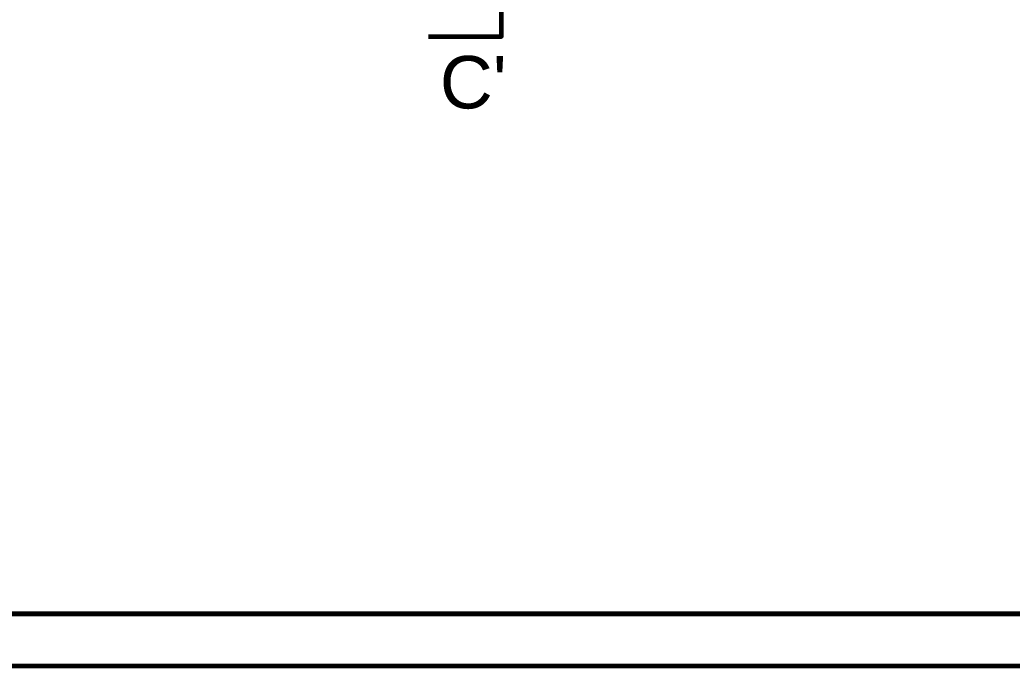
# Model space of a CAD drawing. Header units: millimetres. Extents: x 1769 to 2783, y -1222 to -971.
# Drawn here: x 2652.3 to 2661.76, y -1017.59 to -1011.43 of the extents above; entities that cross this region are included whole.
import ezdxf

# ---------------------------------------------------------------- set-up
doc = ezdxf.new("R2010")
doc.units = ezdxf.units.MM
doc.layers.add('PIALSTRI', color=7, linetype='Continuous')
doc.layers.add('quote', color=6, linetype='Continuous')
doc.styles.add('ARIAL', font='arial.ttf')

msp = doc.modelspace()

# ---------------------------------------------------------------- linework, layer by layer
at = {"lineweight": 60, "ltscale": 0.2}
msp.add_lwpolyline([(2656.1957, -1011.5876), (2656.8908, -1011.5876), (2656.8908, -1010.319)], dxfattribs=at)
at = {"layer": 'PIALSTRI', "lineweight": 60, "ltscale": 0.2}
msp.add_line((2632.6423, -1017.0855), (2692.2692, -1017.0855), dxfattribs=at)
at = {"layer": 'quote', "lineweight": 60, "ltscale": 0.2}
msp.add_line((2607.1143, -1017.0855), (2782.4134, -1017.0855), dxfattribs=at)
for points in [[(2606.6143, -970.7406), (2782.9134, -970.7406), (2782.9134, -1017.5855), (2606.6143, -1017.5855)], [(2607.1143, -971.2406), (2782.4134, -971.2406), (2782.4134, -1017.0855), (2607.1143, -1017.0855)]]:
    msp.add_lwpolyline(points, close=True, dxfattribs=at)

# ---------------------------------------------------------------- texts
at = {"lineweight": 60, "ltscale": 0.2, "insert": (2656.3042, -1011.7724), "char_height": 0.5, "width": 0.597279, "attachment_point": 1, "style": 'ARIAL'}
msp.add_mtext("{\\fArial|b0|i0|c238|p34;C}'", dxfattribs=at)

doc.saveas('drawing.dxf')
